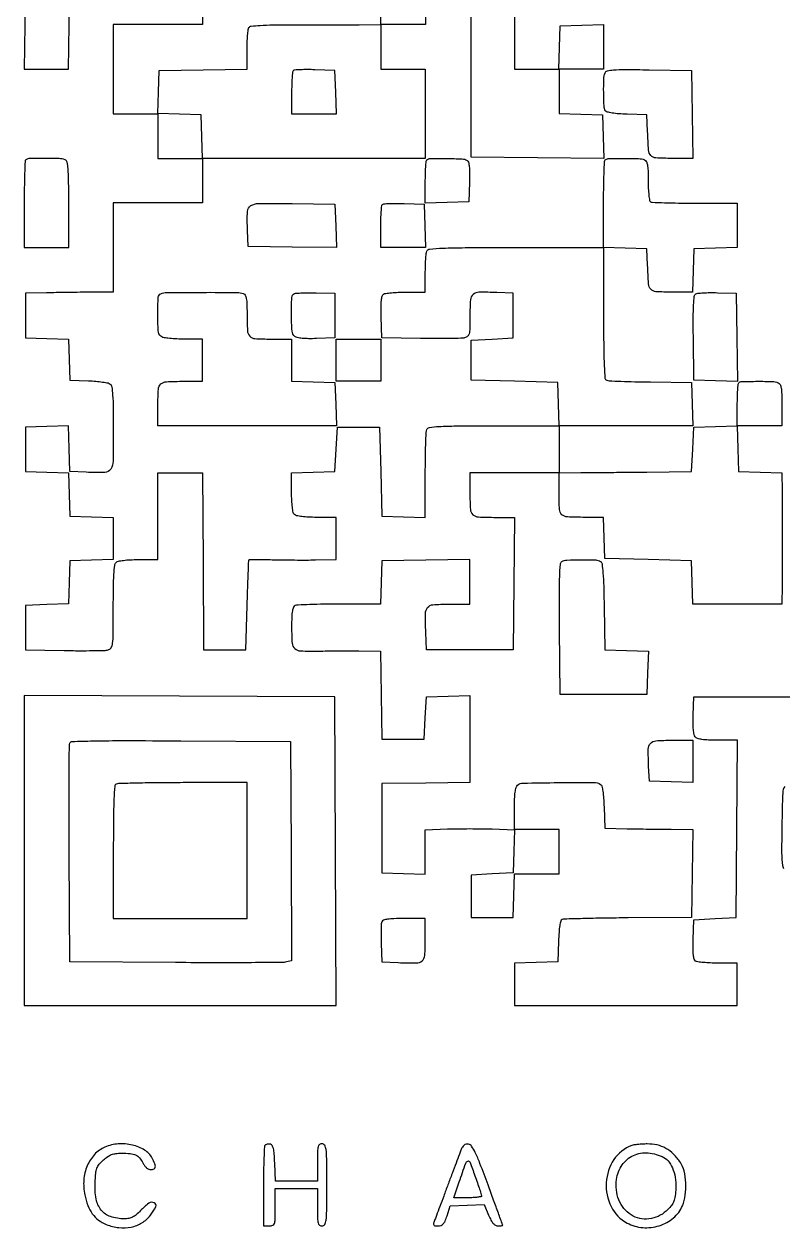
# Model space of a CAD drawing. Extents: x 156 to 936, y 95 to 969.
# Drawn here: x 156 to 479, y 95 to 608 of the extents above; entities that cross this region are included whole.
import ezdxf

# ---------------------------------------------------------------- set-up
doc = ezdxf.new("R2010")
doc.units = 0

msp = doc.modelspace()

# ---------------------------------------------------------------- linework, layer by layer
for points in [[(326.762025, 645.75), (327.02405, 608), (317.512025, 608), (308, 608), (308, 598.5), (308, 589), (317.5, 589), (327, 589), (327, 570), (327, 551), (279.537526, 551), (232.075052, 551), (231.787526, 560.25), (231.5, 569.5), (222.212977, 569.788016), (212.925954, 570.076031), (213.212977, 579.288016), (213.5, 588.5), (232.25, 588.772065), (251, 589.044131), (251.015313, 597.272065, -0.008851), (251.078745, 600.51411, -0.01187), (251.257952, 603.448087, -0.009102), (251.508359, 605.87186, -0.111623), (251.819817, 606.742698, -0.226452), (252.821706, 607.370276, -0.01301), (256.537444, 607.698823, -0.012818), (262.103471, 607.902284, -0.00334), (271.054504, 607.940094, 0.000357), (278.794857, 607.92661, 0.000323), (286.798823, 607.923551, 0.000323), (293.967202, 607.930074, 0.001033), (298.75, 607.947395), (308, 608), (308, 645.962474)], [(232, 636.5), (232, 608), (213, 608), (194, 608), (194, 589), (194, 570), (203.5, 570), (213, 570), (213, 560.5), (213, 551), (222.5, 551), (232, 551), (232, 541.5), (232, 532), (213, 532), (194, 532), (194, 513), (194, 494), (184.25, 493.948134, 0.001235), (179.863499, 493.913969, 0.000769), (174.720312, 493.853302, 0.000771), (169.648335, 493.777851, 0.001399), (165.5, 493.698134), (156.5, 493.5), (156.5, 484), (156.5, 474.5), (165.711607, 474.212982), (174.923214, 473.925964), (175.211607, 465.212982), (175.5, 456.5), (183.452616, 456.204288, -0.011934), (186.592986, 456.012379, -0.0156), (189.450258, 455.679152, -0.013166), (191.789339, 455.268892, -0.123819), (192.702616, 454.831844, -0.188715), (193.359675, 453.64335, -0.015895), (193.716765, 450.091441, -0.013645), (193.939203, 444.685343, -0.003459), (194, 435.896607, -0.0045), (193.874449, 421.946822, -0.134357), (192.892235, 418.595688, -0.251265), (190.425001, 417.162555, -0.019248), (182.479083, 417.199088), (175.5, 417.5), (175.213341, 427.287041), (174.926682, 437.074081), (165.713341, 436.787041), (156.5, 436.5), (156.5, 427), (156.5, 417.5), (165.712964, 417.212964), (174.925929, 416.925929), (175.212964, 407.712964), (175.5, 398.5), (184.75, 398.212474), (194, 397.924948), (194, 389), (194, 380.075052), (184.75, 379.787526), (175.5, 379.5), (175.212964, 370.287036), (174.925929, 361.074071), (165.712964, 360.787036), (156.5, 360.5), (156.5, 351), (156.5, 341.5), (173, 341.233386, 0.003212), (179.484345, 341.170267, 0.004415), (185.314063, 341.202442, 0.002866), (190.203626, 341.300636, 0.052025), (191.75, 341.502438, 0.194043), (193.050726, 342.425247, 0.112522), (193.710834, 344.25444, 0.028857), (193.959998, 348.110307, 0.001708), (194, 359.819052, -0.003867), (194.063966, 368.090225, -0.011918), (194.283744, 373.67938, -0.011302), (194.619796, 377.589225, -0.170899), (195.2, 378.8, -0.144849), (196.139671, 379.310542, -0.021091), (198.306878, 379.677711, -0.020332), (201.171507, 379.92177, -0.011084), (204.7, 380), (213, 380), (213, 398.5), (213, 417), (222.487975, 417), (231.97595, 417), (232.237975, 379.25), (232.5, 341.5), (241.5, 341.5), (250.5, 341.5), (251.055984, 360.5, -0.000903), (251.283113, 367.810186, -0.001463), (251.50564, 374.024545, -0.000193), (251.721925, 379.552616, -0.114152), (251.805984, 379.860153, -0.271453), (252.039739, 380.002358, -0.001444), (254.80707, 380.039765, -0.005676), (257.998089, 380.037459, -0.003504), (261.75, 379.965851, 0.003078), (266.119046, 379.878734, 0.001957), (271.20625, 379.828531, 0.001965), (276.198573, 379.818429, 0.003646), (280.25, 379.855698), (289, 380), (289, 389), (289, 398), (280.7, 398, -0.011084), (277.171507, 398.07823, -0.020332), (274.306878, 398.322289, -0.021091), (272.139671, 398.689458, -0.144849), (271.2, 399.2, -0.144682), (270.689961, 400.138013, -0.021131), (270.322617, 402.298731, -0.02038), (270.078344, 405.152513, -0.011159), (270, 408.662474), (270, 416.924948), (279.25, 417.212474), (288.5, 417.5), (289, 427), (289.5, 436.5), (298.5, 436.5), (307.5, 436.5), (308, 417.5), (308.5, 398.5), (317.75, 398.212474), (327, 397.924948), (327, 415.880687, -0.003148), (327.044038, 422.875559, -0.004617), (327.178303, 429.026577, -0.00228), (327.364059, 434.239742, -0.081739), (327.606989, 435.418213, -0.273), (328.7558, 436.33094, -0.020733), (332.864913, 436.730382, -0.01238), (340.102837, 436.952559, -0.001482), (356.106989, 437), (384, 437), (384, 427), (384, 417), (365, 417), (346, 417), (346, 408.106989, 0.014784), (346.199861, 401.348914, 0.195677), (347.253951, 399.142043, 0.175062), (349.603264, 398.170534, 0.011376), (357.097361, 398), (365.031147, 398), (364.765573, 369.75), (364.5, 341.5), (346, 341.5), (327.5, 341.5), (327.201382, 348.988223, -0.011142), (327.060049, 357.02952, -0.171789), (327.982164, 359.595696, -0.20709), (330.247903, 360.767116, -0.017192), (337.019052, 361), (346, 361), (346, 370.522065), (346, 380.044131), (327.25, 379.772065), (308.5, 379.5), (308.212474, 370.25), (307.924948, 361), (290.544262, 361, 0.003251), (283.769836, 360.95595, 0.004749), (277.804502, 360.821697, 0.002404), (272.755113, 360.63576, 0.081377), (271.581787, 360.393011, 0.191418), (270.784112, 359.657806, 0.070374), (270.31228, 358.171299, 0.03487), (270.063264, 355.615452, 0.006853), (270, 351, 0.016598), (270.222185, 344.308568, 0.199676), (271.344897, 342.045665, 0.17277), (273.821214, 341.074029, 0.011822), (281.478596, 341.011935, -0.002011), (285.212131, 341.054916, -0.001056), (289.854419, 341.079884, -0.00105), (294.611108, 341.085426, -0.001616), (298.727935, 341.068271), (307.955869, 341), (308.227935, 322.25), (308.5, 303.5), (317.5, 303.5), (326.5, 303.5), (327, 312.5), (327.5, 321.5), (336.75, 321.787526), (346, 322.075052), (346, 303.559591), (346, 285.044131), (327.25, 284.772065), (308.5, 284.5), (308.5, 265.5), (308.5, 246.5), (317.75, 246.212474), (327, 245.924948), (327, 255.393854), (327, 264.86276), (336.5, 265.18138, -0.005294), (340.82726, 265.280662, -0.003099), (346.010753, 265.312558, -0.003099), (351.197724, 265.280177, -0.005262), (355.536606, 265.180521), (365.073213, 264.861042), (364.786606, 255.680521), (364.5, 246.5), (355.5, 246), (346.5, 245.5), (346.5, 236.5), (346.5, 227.5), (355.5, 227.5), (364.5, 227.5), (364.787526, 236.75), (365.075052, 246), (374.537526, 246), (384, 246), (384, 255.5), (384, 265), (374.5, 265), (365, 265), (365, 273.877555, -0.008967), (365.073538, 277.977916, -0.024043), (365.318274, 280.886599, -0.031312), (365.714714, 282.897783, -0.15647), (366.324871, 283.854656, -0.170011), (368.682603, 284.731156, -0.002461), (383.844204, 284.946456, -0.002863), (398.852099, 284.999733, -0.139092), (401.707902, 284.182903, -0.197765), (402.246738, 283.436545, -0.020413), (402.673836, 281.262663, -0.020414), (403.008315, 278.298211, -0.009743), (403.207902, 274.467001), (403.5, 265.5), (413, 265.300092, 0.001208), (417.308962, 265.219837, 0.000722), (422.433044, 265.144193, 0.000723), (427.535488, 265.08362, 0.001256), (431.772065, 265.050092), (441.044131, 265), (440.772065, 246.25), (440.5, 227.5), (413.531043, 227.272967, 0.001614), (403.10436, 227.151528, 0.002514), (394.119547, 226.972688, 0.000718), (386.307778, 226.766679, 0.084854), (385.320656, 226.569553, 0.237138), (384.745719, 225.938264, 0.027359), (384.317657, 224.008949, 0.023577), (383.989658, 221.205932, 0.009108), (383.789612, 217.296585), (383.5, 208.5), (374.25, 208.212474), (365, 207.924948), (365, 198.962474), (365, 190), (412.5, 190), (460, 190), (460, 199), (460, 208), (451.75, 208.015313, -0.00917), (448.495888, 208.081041, -0.012203), (445.54359, 208.267102, -0.00954), (443.105717, 208.527533, -0.110402), (442.206902, 208.850966, -0.187221), (441.610638, 209.659703, -0.039341), (441.278749, 211.4185, -0.027159), (441.135766, 214.085459, -0.008519), (441.206902, 218.085653), (441.5, 226.5), (450.5, 227), (459.5, 227.5), (459.762025, 265.25), (460.02405, 303), (451.63447, 303, -0.009385), (447.662809, 303.074558, -0.027123), (444.923888, 303.326625, -0.038458), (443.061384, 303.748763, -0.145593), (442.078674, 304.405204, -0.126804), (441.594776, 305.431833, -0.023545), (441.298867, 307.514748, -0.021342), (441.157498, 310.264652, -0.01153), (441.206229, 313.655204), (441.5, 321.5), (470, 321.5), (498.5, 321.5)], [(480.25, 283.280626, 0.154645), (479.336267, 280.678797, 0.003225), (478.997278, 266.803307, 0.005839), (478.913759, 253.544859, 0.064227), (479.620844, 248.286107, 0.128699)]]:
    msp.add_lwpolyline(points, format="xyb")
for points in [[(365, 617.5), (365, 589), (374.462474, 589), (383.924948, 589), (384.212474, 598.25), (384.5, 607.5), (393.75, 607.787526), (403, 608.075052), (403, 598.537526), (403, 589), (393.5, 589), (384, 589), (384, 579.537526), (384, 570.075052), (393.25, 569.787526), (402.5, 569.5), (402.787733, 560.234363), (403.075465, 550.968725), (374.787733, 551.234363), (346.5, 551.5), (346.5, 598.5), (346.5, 645.5)], [(156.5, 626.5), (156.227935, 607.75), (155.955869, 589), (165.455869, 589), (174.955869, 589), (175.227935, 607.75), (175.5, 626.5)]]:
    msp.add_lwpolyline(points)
for points in [[(270.702644, 588.369311, 0.173269), (270.422807, 587.77838, 0.006396), (270.206402, 585.278277, 0.010972), (270.050964, 582.269043, 0.007416), (270, 578.833333), (270, 570), (279.537526, 570), (289.075052, 570), (288.787526, 579.25), (288.5, 588.5), (279.952644, 588.785977, 0.007913), (276.626528, 588.84459, 0.011703), (273.709672, 588.781547, 0.007016), (271.290922, 588.638564, 0.179987)], [(440.772065, 569.75), (441.044131, 551), (432.041117, 551, -0.014005), (425.298007, 551.188915, -0.198811), (423.169311, 552.213314, -0.165771), (422.189415, 554.523155, -0.009086), (421.754332, 562.5), (421.5, 569.5), (413.031844, 569.793967, -0.010674), (409.460658, 569.994333, -0.020911), (406.63313, 570.333008, -0.02067), (404.533237, 570.763838, -0.192561), (403.797157, 571.293967, -0.131081), (403.198836, 573.191185, -0.008392), (403.034452, 579.053087, -0.010525), (403.091109, 584.835197, -0.084087), (403.615474, 587.440325, -0.247231), (404.617427, 588.318479, -0.041022), (407.237551, 588.722265, -0.019101), (412.004254, 588.878254, -0.00238), (422.365474, 588.772112), (440.5, 588.5)], [(156.666667, 550.333333, 0.188134), (156.396742, 549.718151, 0.001621), (156.195833, 544.477083, 0.005368), (156.048122, 538.408987, 0.0034), (156, 531.333333), (156, 513), (165.5, 513), (175, 513), (175, 531.393011, 0.002472), (174.948927, 541.723448, 0.018295), (174.72025, 546.640441, 0.036273), (174.288503, 549.393178, 0.24904), (173.418213, 550.393011, 0.084511), (170.871554, 550.903379, 0.008182), (164.550861, 550.984299, 0.004931), (157.981803, 550.896108, 0.192867)], [(420.418213, 550.393011, -0.187126), (421.210582, 549.674748, -0.072461), (421.684342, 548.244038, -0.036368), (421.935436, 545.800466, -0.007423), (422, 541.452028, 0.01083), (422.070117, 538.215276, 0.016127), (422.28398, 535.390635, 0.011165), (422.583975, 533.098644, 0.219618), (422.966741, 532.520555, 0.129549), (423.757566, 532.279463, 0.001703), (428.946771, 532.098586, 0.004765), (434.98528, 531.966283, 0.003094), (441.966741, 531.923077), (460, 531.923077), (460, 522.499064), (460, 513.075052), (450.75, 512.787526), (441.5, 512.5), (441.212474, 503.25), (440.924948, 494), (431.981526, 494, -0.014194), (425.286679, 494.190094, -0.199365), (423.165084, 495.215838, -0.165063), (422.188689, 497.527107, -0.009054), (421.754332, 505.5), (421.5, 512.5), (412.25, 512.787526), (403, 513.075052), (403, 485.006141, 0.00184), (403.053412, 470.492364, 0.009658), (403.266207, 462.517081, 0.009014), (403.594644, 457.393714, 0.288189), (404.315056, 456.432596, 0.080497), (405.313702, 456.224165, 0.001701), (410.365328, 456.013341, 0.003897), (416.288609, 455.832549, 0.002611), (423.065056, 455.713981), (440.5, 455.5), (440.787526, 446.25), (441.075052, 437), (412.575052, 437), (384.075052, 437), (383.787526, 446.25), (383.5, 455.5), (365, 456), (346.5, 456.5), (346.5, 465), (346.5, 473.5), (355.5, 474), (364.5, 474.5), (364.5, 484), (364.5, 493.5), (357.520917, 493.800912, 0.012312), (349.882115, 493.941986, 0.176485), (347.373692, 493.010586, 0.202275), (346.227651, 490.736054, 0.016893), (346, 484, -0.004692), (345.94781, 478.438381, -0.053627), (345.67283, 476.26616, -0.156624), (345.004243, 475.160326, -0.123291), (343.75, 474.521741, -0.0501), (342.204497, 474.326801, -0.002751), (337.314062, 474.229707, -0.004245), (331.484346, 474.195558, -0.003089), (325, 474.252689), (308.5, 474.5), (308.208654, 483.41543, -0.007874), (308.136581, 487.674656, -0.025891), (308.278743, 490.481964, -0.03736), (308.608404, 492.324421, -0.190691), (309.208654, 493.150117, -0.110447), (310.10652, 493.473134, -0.009524), (312.544105, 493.733216, -0.01219), (315.496014, 493.919039, -0.009158), (318.75, 493.984687), (327, 494), (327, 501.918213, -0.00705), (327.044385, 505.066073, -0.008902), (327.178303, 507.9751, -0.007317), (327.368926, 510.400281, -0.06844), (327.606989, 511.418213, -0.284906), (328.84768, 512.359991, -0.013145), (334.368292, 512.735366, -0.009347), (343.923999, 512.954309, -0.001054), (365.606989, 513), (403, 513), (403, 531.333333, -0.0034), (403.048122, 538.408987, -0.005368), (403.195833, 544.477083, -0.001621), (403.396742, 549.718151, -0.188134), (403.666667, 550.333333, -0.192867), (404.981803, 550.896108, -0.004931), (411.550861, 550.984299, -0.008182), (417.871554, 550.903379, -0.084511)], [(344.793098, 550.149034, -0.187221), (345.389362, 549.340297, -0.039341), (345.721251, 547.5815, -0.027159), (345.864234, 544.914541, -0.008519), (345.793098, 540.914347), (345.5, 532.5), (336.25, 532.212474), (327, 531.924948), (327, 540.795808, -0.007009), (327.048332, 544.243385, -0.010438), (327.195833, 547.256685, -0.00583), (327.400781, 549.767459, -0.174822), (327.666667, 550.333333, -0.195602), (329.1522, 550.959784, -0.005877), (336.007864, 550.966593, -0.007493), (342.73212, 550.793423, -0.131906)], [(288.78782, 522.227796), (289.075639, 512.955591), (270.28782, 513.227796), (251.5, 513.5), (251.199088, 520.479083, -0.019397), (251.164918, 528.426388, -0.256161), (252.612796, 530.863718, -0.133011), (255.988421, 531.793453, -0.004266), (270.264765, 531.73292), (288.5, 531.5)], [(326.787526, 522.25), (327.075052, 513), (317.537526, 513), (308, 513), (308, 521.833333, -0.007416), (308.050964, 525.269043, -0.010972), (308.206402, 528.278277, -0.006396), (308.422807, 530.77838, -0.173269), (308.702644, 531.369311, -0.179987), (309.290922, 531.638564, -0.007016), (311.709672, 531.781547, -0.011703), (314.626528, 531.84459, -0.007913), (317.952644, 531.785977), (326.5, 531.5)], [(249.418213, 493.393011, -0.181926), (250.203957, 492.69502, -0.074845), (250.679948, 491.328348, -0.038253), (250.933739, 489.014928, -0.0082), (251, 484.974799, 0.011643), (251.172277, 477.577471, 0.176212), (252.146066, 475.24447, 0.194364), (254.353769, 474.198113, 0.014665), (261.106989, 474), (270, 474), (270, 465.037526), (270, 456.075052), (279.25, 455.787526), (288.5, 455.5), (288.787526, 446.25), (289.075052, 437), (251.037526, 437), (213, 437), (213, 445.893011, -0.014768), (213.199638, 452.650479, -0.195511), (214.252746, 454.85745, -0.175208), (216.599988, 455.829247, -0.01141), (224.081787, 456), (232, 456), (232, 465), (232, 474), (223.7, 474, -0.011084), (220.171507, 474.07823, -0.020332), (217.306878, 474.322289, -0.021091), (215.139671, 474.689458, -0.144849), (214.2, 475.2, -0.184924), (213.146472, 477.561165, -0.014181), (212.965115, 484.642906, -0.011822), (213.154057, 491.798217, -0.292223), (214.25, 493.337719, -0.094311), (216.795976, 493.841794, -0.001455), (231.804914, 493.909082, -0.001504), (246.781637, 493.887581, -0.090739)], [(288.5, 484), (288.5, 474.5), (280.655204, 474.206229, -0.01153), (277.264652, 474.157498, -0.021342), (274.514748, 474.298867, -0.023545), (272.431833, 474.594776, -0.126804), (271.405204, 475.078674, -0.20437), (270.216629, 477.390511, -0.015803), (269.931051, 484.509462, -0.013972), (270.070382, 491.67189, -0.289389), (271.25, 493.356866, -0.08407), (272.100026, 493.554893, -0.00628), (274.482813, 493.670739, -0.008556), (277.344709, 493.724863, -0.006392), (280.5, 493.690199), (288.5, 493.5)], [(459.772204, 474.71218), (460.044409, 455.924361), (450.772204, 456.21218), (441.5, 456.5), (441.269936, 474.453304, -0.003395), (441.217338, 483.186002, -0.013125), (441.363717, 488.602688, -0.013664), (441.654789, 492.20651, -0.224884), (442.269936, 493.209107, -0.120101), (443.131123, 493.512778, -0.010198), (445.488669, 493.70073, -0.013051), (448.346192, 493.795235, -0.009731), (451.5, 493.755803), (459.5, 493.5)], [(477.418213, 455.393011, -0.192406), (478.217093, 454.653872, -0.06988), (478.688469, 453.154102, -0.034532), (478.937024, 450.571713, -0.00673), (479, 445.893011), (479, 437), (469.463788, 437), (459.927576, 437), (460.213788, 427.25), (460.5, 417.5), (469.75, 417.212474), (479, 416.924948), (479.086207, 408.962474, -0.00115), (479.119367, 405.073071, -0.000477), (479.147091, 399.813977, -0.000471), (479.166117, 394.177266, -0.000608), (479.172414, 389, -0.000608), (479.166118, 383.820021, -0.00047), (479.147091, 378.175, -0.000475), (479.119365, 372.904219, -0.001141), (479.086207, 369), (479, 361), (460.037526, 361), (441.075052, 361), (440.787526, 370.25), (440.5, 379.5), (422, 380), (403.5, 380.5), (403.211067, 389.25), (402.922134, 398), (395.042855, 398, -0.011494), (387.591796, 398.171303, -0.175573), (385.249735, 399.143822, -0.195095), (384.199082, 401.35105, -0.014731), (384, 408.106989), (384, 417), (393.25, 417.065667, 0.000336), (398.063261, 417.103069, 0.000102), (405.364062, 417.166192, 0.000102), (413.547336, 417.240279, 0.000111), (421.5, 417.315667), (440.5, 417.5), (441, 427), (441.5, 436.5), (450.75, 436.787526), (460, 437.075052), (460, 445.870859, -0.007069), (460.048335, 449.289663, -0.010516), (460.195833, 452.278732, -0.005912), (460.400837, 454.768224, -0.174595), (460.666667, 455.333333, -0.192867), (461.981803, 455.896108, -0.004931), (468.550861, 455.984299, -0.008182), (474.871554, 455.903379, -0.084511)], [(401.726647, 379.190103, -0.224357), (402.342971, 378.214502, -0.01105), (402.732937, 374.324934, -0.012194), (403.035521, 368.668275, -0.003561), (403.226647, 359.955416), (403.5, 341.5), (412.787023, 341.211984), (422.074046, 340.923969), (421.787023, 331.711984), (421.5, 322.5), (403, 322.5), (384.5, 322.5), (384.233863, 350.43101, -0.001938), (384.153899, 364.577531, -0.009141), (384.287876, 372.69409, -0.008101), (384.560306, 378.032303, -0.238902), (385.233863, 379.165697, -0.132221), (387.338223, 379.822794, -0.009567), (393.483601, 379.949485, -0.009532), (399.630935, 379.84138, -0.133106)], [(269.759875, 255.77153), (270.019749, 209.043061), (267.759875, 208.494001, -0.057675), (266.004934, 208.276836, -0.000538), (252.945088, 208.187752, -0.00181), (237.910959, 208.155786, -0.001169), (220.5, 208.222471), (175.5, 208.5), (175.239372, 254.5, -0.000997), (175.174287, 272.225103, -0.001596), (175.197198, 287.357597, -0.000282), (175.267665, 300.72814, -0.090314), (175.461789, 301.759906, -0.301449), (176.45055, 302.464468, -0.003096), (185.402033, 302.70934, -0.005599), (198.68089, 302.841585, -0.001079), (222.722417, 302.759906), (269.5, 302.5)], [(441, 293.962474), (441, 284.924948), (431.75, 285.212474), (422.5, 285.5), (422.196594, 291.969147, -0.013722), (422.055962, 299.20861, -0.181839), (422.99982, 301.658297, -0.19682), (425.290985, 302.778108, -0.016486), (432.019052, 303), (441, 303)], [(195.25, 284.337719, 0.286605), (194.579791, 283.416621, 0.006896), (194.265434, 277.906228, 0.008864), (194.055066, 269.647433, 0.001935), (194, 255.416667), (194, 227), (222.5, 227), (251, 227), (251, 256), (251, 285), (223.75, 284.921053, 0.001717), (213.21496, 284.854351, 0.002675), (204.1375, 284.717133, 0.000767), (196.247198, 284.543529, 0.090243)], [(308.423642, 225.661609, 0.079281), (308.235027, 224.7687, 0.006579), (308.147568, 222.392336, 0.008656), (308.129541, 219.539392, 0.006569), (308.205027, 216.411609), (308.5, 208.5), (315.479083, 208.199088, 0.012322), (323.11956, 208.058134, 0.176722), (325.627338, 208.990719, 0.202101), (326.772817, 211.267676, 0.01682), (327, 218.019052), (327, 227), (317.968615, 227, 0.007593), (313.620517, 226.933967, 0.027242), (310.854544, 226.698735, 0.041413), (309.106941, 226.304101, 0.228749)], [(190.415186, 129.578588, 0.10356), (185.995715, 126.443257, 0.08723), (182.877557, 121.614302, 0.080454), (181.423872, 115.642446, 0.070281), (181.823336, 109.219548, 0.039839), (183.151861, 104.63538, 0.06708), (185.053654, 101.118094, 0.075123), (187.640449, 98.501118, 0.065248), (191.007341, 96.613739, 0.06622), (196.395353, 95.247343, 0.080271), (201.597023, 95.476793, 0.085725), (206.19293, 97.287521, 0.089724), (209.8321, 100.513679, 0.05619), (212.073389, 104.134649, 0.416074), (211.451506, 105.856571, 0.27349), (209.103251, 105.625041, 0.045646), (205.564771, 102.5, -0.025467), (203.754001, 100.76602, -0.060447), (202.208639, 99.726679, -0.070777), (200.617718, 99.181744, -0.047206), (198.697023, 99, -0.080627), (192.840852, 99.950508, -0.142871), (188.850978, 102.71325, -0.126704), (186.676276, 107.464156, -0.056824), (186.236067, 114.367151, -0.011956), (186.536622, 118.434998, -0.063395), (187.032237, 120.607599, -0.087977), (187.984268, 122.245928, -0.034933), (189.805085, 124.117151, -0.032211), (191.61951, 125.539379, -0.05985), (193.275051, 126.403072, -0.059317), (195.098143, 126.854632, -0.031087), (197.433989, 127, -0.022401), (201.22217, 126.830194, -0.083813), (203.518791, 126.22704, -0.111355), (205.136708, 125.007629, -0.056533), (206.562665, 122.878819, 0.04506), (207.298303, 121.724296, 0.055027), (208.186824, 120.80304, 0.062867), (209.129448, 120.201545, 0.111053), (210.02568, 120, 0.104638), (211.345893, 120.279347, 0.268347), (211.90001, 121.040255, 0.125345), (211.697109, 122.436518, 0.020891), (210.544051, 124.914815, 0.138528), (207.361756, 128.313331, 0.078979), (202.108785, 130.443837, 0.073374), (196.023582, 130.938997, 0.086553)], [(258.701236, 130.367903, 0.18639), (258.417979, 129.728201, 0.002081), (258.205988, 124.927863, 0.006098), (258.050648, 119.336228, 0.003894), (258, 112.833333), (258, 96), (260.5, 96, 0.093656), (261.948613, 96.273745, 0.227396), (262.671875, 97.05, 0.071364), (262.953338, 98.789706, 0.004478), (263, 104), (263, 112), (272, 112), (281, 112), (281, 104, 0.005351), (281.051385, 99.198839, 0.055952), (281.3125, 97.25, 0.176663), (281.921799, 96.349175, 0.157888), (283, 96, 0.267644), (284.131287, 96.652291, 0.103099), (284.721429, 98.4375, 0.026629), (284.959338, 102.362042, 0.001825), (285, 113.5, 0.001825), (284.959338, 124.637958, 0.026629), (284.721429, 128.5625, 0.103099), (284.131287, 130.347709, 0.267644), (283, 131, 0.157888), (281.921799, 130.650825, 0.176663), (281.3125, 129.75, 0.055952), (281.051385, 127.801161, 0.005351), (281, 123), (281, 115), (272.042064, 115), (263.084129, 115), (262.792064, 122.739156, 0.008421), (262.577277, 126.671754, 0.038474), (262.239274, 128.933965, 0.076427), (261.72616, 130.226948, 0.216275), (260.951236, 130.773725, 0.047014), (260.306808, 130.834818, 0.044782), (259.651434, 130.776373, 0.048101), (259.081091, 130.615714, 0.104047)], [(342.171939, 128.30089, 0.004307), (341.505414, 126.580315, 0.000526), (340.082005, 122.797762, 0.000624), (338.40122, 118.299903, 0.000515), (336.620009, 113.5, -0.000325), (334.842239, 108.703792, -0.000396), (333.171861, 104.217188, -0.000332), (331.761308, 100.445267, -0.002798), (331.115221, 98.75, 0.016423), (330.536327, 97.09706, 0.190604), (330.58517, 96.426039, 0.256078), (331.067538, 96.081624, 0.02968), (332.441418, 96, 0.085234), (333.707388, 96.217387, 0.125767), (334.639475, 96.841923, 0.081616), (335.414939, 98.058787, 0.020867), (336.246658, 100.25), (337.659982, 104.5), (344.846606, 104.794145), (352.033229, 105.08829), (353.981077, 100.544145, 0.021229), (355.000464, 98.419824, 0.057531), (355.949136, 97.047332, 0.086838), (356.913563, 96.270904, 0.126819), (357.964463, 96, 0.011533), (358.744148, 96.017986, 0.019182), (359.398907, 96.073437, 0.013887), (359.910076, 96.151018, 0.375071), (359.989262, 96.25, 0.07633), (359.950437, 96.44627, 0.000055), (358.147351, 101.420313, 0.000644), (356.128944, 106.964157, 0.000394), (353.734005, 113.5, 0.003527), (350.301782, 122.644038, 0.020848), (348.273853, 127.337841, 0.038594), (346.751767, 129.955626, 0.209181), (345.387143, 130.80089, 0.084548), (344.353105, 130.773441, 0.116946), (343.511975, 130.389644, 0.093646), (342.80645, 129.590317, 0.039571)], [(415, 130.278468, 0.157821), (407.40661, 124.231664, 0.132367), (404.134475, 114.424571, 0.131415), (406.22417, 104.246623, 0.154759), (413.052739, 97.217352, 0.103962), (419.66902, 95.274493, 0.095835), (426.715978, 96.071679, 0.098988), (432.775032, 99.390151, 0.119721), (436.606105, 104.599703, 0.066874), (437.801163, 109.052034, 0.044095), (438.016371, 114.356247, 0.044862), (437.317453, 119.416689, 0.091777), (435.726203, 123.07832, 0.049856), (432.80995, 126.592914, 0.06802), (429.519021, 129.057063, 0.070804), (425.795969, 130.481902, 0.059974), (421.602117, 130.921053, 0.009605), (419.538777, 130.849466, 0.010784), (417.558122, 130.699728, 0.010126), (415.881983, 130.50225, 0.055534)], [(350.972991, 108.75, -0.371385), (350.735405, 108.453296, -0.014562), (349.247066, 108.220313, -0.019686), (347.33525, 108.053969, -0.011856), (345.059573, 108), (339.119146, 108), (341.454438, 114.75, -0.002441), (344.263315, 122.742386, -0.216279), (345.119969, 123.627891, -0.417392), (345.963002, 123.256603, -0.005596), (348.132138, 117.385923, -0.002521), (349.212302, 114.309807, -0.003712), (350.127349, 111.596177, -0.001757), (350.880042, 109.280688, -0.068804)], [(428.730264, 125.144358, -0.117791), (431.00976, 123.121175, -0.066065), (432.724485, 119.815074, -0.058041), (433.694974, 115.680873, -0.04938), (433.766453, 111.197272, -0.020861), (433.374108, 108.061064, -0.066833), (432.753587, 106.052528, -0.072068), (431.652721, 104.361188, -0.02703), (429.66875, 102.335242, -0.157026), (422.337781, 98.970344, -0.173167), (414.749984, 100.700059, -0.158437), (409.509296, 107.056673, -0.131217), (408.504318, 115.813449, -0.114148), (410.928541, 121.990463, -0.135128), (415.707928, 126.023176, -0.130074), (422.029451, 127.131382, -0.101912)]]:
    msp.add_lwpolyline(points, format="xyb", close=True)
for points in [[(308, 465), (308, 456), (298.5, 456), (289, 456), (289, 465), (289, 474), (298.5, 474), (308, 474)], [(156, 256.007138), (156, 190), (222.50719, 190), (289.014379, 190), (288.75719, 255.75), (288.5, 321.5), (222.25, 321.757138), (156, 322.014276)]]:
    msp.add_lwpolyline(points, close=True)

doc.saveas('drawing.dxf')
